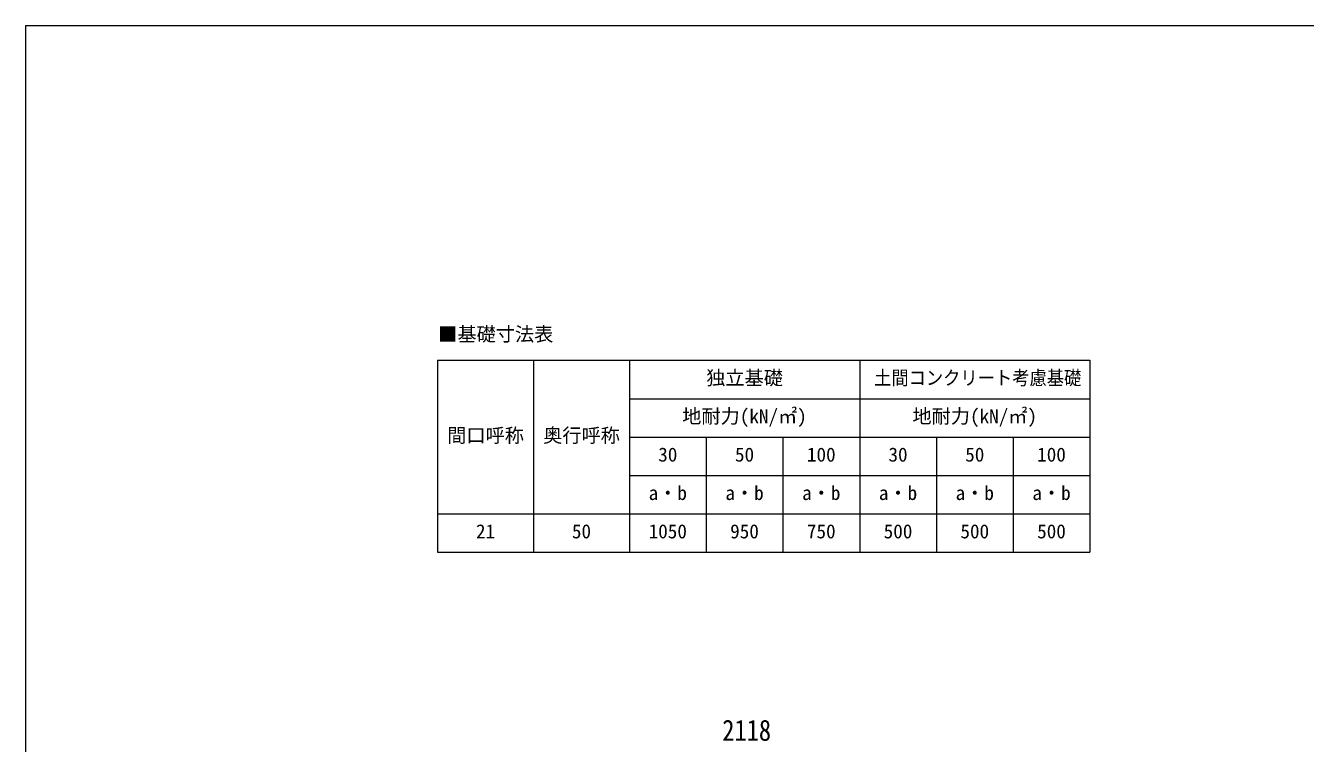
# Model space of a CAD drawing. Units: millimetres at full size, sheet at 1:30; details may follow other scales. Extents: x -8432 to 8432, y -5820 to 5820.
# Drawn here: x -8432 to -427, y 1331 to 5820 of the extents above; entities that cross this region are included whole.
import ezdxf
from ezdxf.enums import TextEntityAlignment as Align

# ---------------------------------------------------------------- set-up
doc = ezdxf.new("R2010")
doc.units = ezdxf.units.MM
doc.header["$LTSCALE"] = 30
for name, color, linetype, lineweight in [('0-6_OTH_LINE', 6, 'Continuous', 9), ('0-E_DET2', 7, 'Continuous', 18), ('F-0_240', 7, 'Continuous', 9)]:
    doc.layers.add(name, color=color, linetype=linetype, lineweight=lineweight)
doc.styles.add('ＭＳ ゴシック', font='')
doc.styles.get('ＭＳ ゴシック').set_extended_font_data('MS Gothic')

msp = doc.modelspace()

# ---------------------------------------------------------------- linework, layer by layer
at = {"layer": '0-E_DET2'}
for p, q in [((-5855.21, 3726.75), (-5855.21, 2526.75)), ((-5855.21, 3726.75), (-1775.21, 3726.75)), ((-5255.21, 3726.75), (-5255.21, 2526.75)), ((-4655.21, 3726.75), (-4655.21, 2526.75)), ((-3215.21, 3726.75), (-3215.21, 2526.75)), ((-1775.21, 3726.75), (-1775.21, 2526.75)), ((-4655.21, 3486.75), (-1775.21, 3486.75)), ((-4655.21, 3246.75), (-1775.21, 3246.75)), ((-4175.21, 3246.75), (-4175.21, 2526.75)), ((-3695.21, 3246.75), (-3695.21, 2526.75)), ((-2735.21, 3246.75), (-2735.21, 2526.75)), ((-2255.21, 3246.75), (-2255.21, 2526.75)), ((-4655.21, 3006.75), (-1775.21, 3006.75)), ((-5855.21, 2766.75), (-1775.21, 2766.75)), ((-5855.21, 2526.75), (-1775.21, 2526.75))]:
    msp.add_line(p, q, dxfattribs=at)
at = {"layer": 'F-0_240', "color": 5}
for q in [(-8432.06, -5820), (8007.94, 5820)]:
    msp.add_line((-8432.06, 5820), q, dxfattribs=at)

# ---------------------------------------------------------------- texts
at = {"layer": '0-6_OTH_LINE', "color": 7, "style": 'ＭＳ ゴシック', "width": 0.85}
msp.add_text('2118', height=132, dxfattribs=at).set_placement((-4074.62, 1307.61), align=Align.BOTTOM_LEFT)
at = {"layer": '0-E_DET2', "style": 'ＭＳ ゴシック'}
for s, p in [('■基礎寸法表', (-5851.26, 3820.05)), ('独立基礎', (-4175.21, 3546.75)), ('地耐力(kN/㎡)', (-4325.21, 3306.75)), ('地耐力(kN/㎡)', (-2885.21, 3306.75)), ('間口呼称', (-5795.21, 3186.75)), ('奥行呼称', (-5195.21, 3186.75)), ('30', (-4475.21, 3066.75)), ('50', (-3995.21, 3066.75)), ('100', (-3545.21, 3066.75)), ('30', (-3035.21, 3066.75)), ('50', (-2555.21, 3066.75)), ('100', (-2105.21, 3066.75)), ('a・b', (-4535.21, 2826.75)), ('a・b', (-4055.21, 2826.75)), ('a・b', (-3575.21, 2826.75)), ('a・b', (-3095.21, 2826.75)), ('a・b', (-2615.21, 2826.75)), ('a・b', (-2135.21, 2826.75)), ('21', (-5615.21, 2586.75)), ('50', (-5015.21, 2586.75)), ('1050', (-4535.21, 2586.75)), ('950', (-4025.21, 2586.75)), ('750', (-3545.21, 2586.75)), ('500', (-3065.21, 2586.75)), ('500', (-2585.21, 2586.75)), ('500', (-2105.21, 2586.75))]:
    msp.add_text(s, height=87.98, dxfattribs=at).set_placement(p, align=Align.BOTTOM_LEFT)
at = {"layer": '0-E_DET2', "style": 'ＭＳ ゴシック', "width": 0.9}
msp.add_text('土間コンクリート考慮基礎', height=87.98, dxfattribs=at).set_placement((-3125.21, 3546.75), align=Align.BOTTOM_LEFT)

doc.saveas('drawing.dxf')
